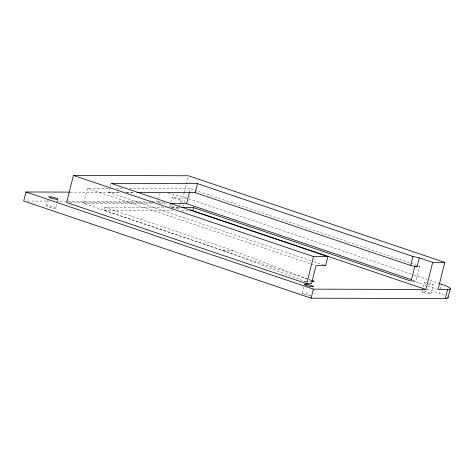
<?xml version="1.0" encoding="UTF-8"?>
<svg xmlns="http://www.w3.org/2000/svg" width="474" height="474" viewBox="0 0 474 474"><rect width="100%" height="100%" fill="white"/><g stroke="black" fill="none" stroke-linecap="round" stroke-linejoin="round"><path stroke-width="0.36" stroke-dasharray="2.37 1.78" d="M46.6 205.846L47.998 200.289M55.648 208.24A4.704 0.664 14.1 0 0 49.112 205.965A4.704 0.664 14.1 0 0 48.526 207.002A4.704 0.664 14.1 0 0 55.648 208.24L57.158 202.043M57.336 201.343L57.858 199.264M306.364 281.953L223.598 250.645L83.691 203.352L87.459 188.362L108.836 188.427M311.222 280.389L104.156 210.397L104.926 207.322L166.173 207.505M310.891 260.676L108.848 192.385L110.069 187.52M110.241 186.827L111.117 183.355M152 201.397L157.901 201.414L158.186 200.289M158.606 198.594L160.028 192.948M169.828 206.214L172.092 197.178M178.817 208.661L180.209 203.103M180.387 202.404L181.08 199.625M181.684 202.866L184.303 192.444M184.475 191.751L188.314 176.464M183.017 206.7L183.586 204.442M184.013 202.748L185.287 197.664A18.812 2.648 14.1 0 0 167.944 193.256M189.476 192.237L190.376 188.67L419.662 266.175L415.894 281.165L412.475 281.153M302.145 293.276L303.716 287.019M421.943 291.433L422.293 290.041M422.986 287.262L424.212 282.403M430.931 293.88L433.2 284.85M444.405 295.278A18.812 2.648 14.1 0 0 439.357 293.347L440.062 290.521M440.488 288.832L441.341 285.443M116.219 188.451L123.596 188.468M129.497 188.486L190.376 188.67M70.211 192.118L119.614 192.26M126.25 192.284L134.361 192.308M108.848 192.385L119.916 192.414M126.558 192.438L134.675 192.462M27.385 201.029L49.509 201.094M56.145 201.112L67.207 201.148M67.942 201.148L146.105 201.379M69.583 202.534L151.449 202.777M158.085 202.795L166.196 202.819M83.691 203.352L153.777 203.565M159.685 203.583L167.802 203.607M172.08 207.523L180.197 207.547M104.156 210.397L174.26 210.604M181.637 210.622L188.279 210.646M223.598 250.645L233.172 250.675L311.246 280.282M418.293 266.169L419.662 266.175M304.438 281.301L308.118 281.313M308.858 281.313L311.068 281.325M185.287 197.664L188.071 198.606M188.771 198.843L413.067 274.659M413.761 274.896L426.997 279.37M429.782 280.312L438.142 283.138M412.392 279.98L415.894 281.165M412.107 280.75L437.324 289.276M189.286 208.815L192.077 209.757M426.819 289.104L439.357 293.347M313.693 261.63L323.517 264.948M87.459 188.362L310.44 263.734M311.14 263.971L315.346 265.393M104.926 207.322L233.172 250.675M157.901 201.414A18.812 2.648 14.1 0 1 162.517 201.794M178.929 205.414A18.812 2.648 14.1 0 1 180.031 205.74M428.579 282.913A4.704 0.664 14.1 0 1 433.266 284.761A4.704 0.664 14.1 0 1 428.366 284.222M425.972 283.499A4.704 0.664 14.1 0 1 426.76 282.528M310.523 295.812A4.704 0.664 14.1 0 1 303.656 294.283A4.704 0.664 14.1 0 1 303.698 293.252A4.704 0.664 14.1 0 1 310.547 295.106M174.017 198.333A4.704 0.664 14.1 0 0 181.139 199.572A4.704 0.664 14.1 0 0 174.61 197.303A4.704 0.664 14.1 0 0 174.017 198.333M171.748 207.369A4.704 0.664 14.1 0 0 178.87 208.607A4.704 0.664 14.1 0 0 172.34 206.332A4.704 0.664 14.1 0 0 171.748 207.369M423.863 292.588A4.704 0.664 14.1 0 0 430.99 293.827A4.704 0.664 14.1 0 0 424.455 291.551A4.704 0.664 14.1 0 0 423.863 292.588"/><path stroke-width="0.71" d="M69.471 192.112L25.969 191.988L23.7 201.017L311.128 298.176L445.329 298.573A18.812 2.648 14.1 0 0 447.545 297.05M444.825 262.418L188.492 175.771L73.44 175.427L66.633 202.522L306.725 283.677L311.513 283.695L316.045 265.63L325.62 265.659L327.889 256.63L111.117 183.355L197.451 183.61L412.978 256.464L419.283 257.85L432.691 262.383L444.825 262.418L438.023 289.513L447.592 289.543L445.329 298.573M170.753 203.613L186.608 203.66L189.476 192.237M136.885 192.468L195.181 192.64L197.451 183.61M190.495 210.652L192.711 210.657L193.481 207.588L411.106 281.153L414.874 266.157L417.019 266.88L419.283 257.85M306.725 283.677L313.527 256.582L327.889 256.63M311.128 298.176L313.397 289.14L425.883 289.478L432.691 262.383M417.019 266.88L410.709 265.493L412.978 256.464M441.484 284.88L441.626 284.311L438.835 283.375M448.031 297.731L450.3 288.702M181.672 207.553L193.481 207.588M311.803 281.325L314.013 281.331L311.939 280.543M195.181 192.64L410.709 265.493M186.608 203.66L411.687 279.743M192.711 210.657L425.883 289.478M73.44 175.427L313.527 256.582M324.216 265.185L325.62 265.659M311.916 280.626L314.013 281.331M25.969 191.988L313.397 289.14M441.626 284.311A18.812 2.648 14.1 0 1 447.592 289.543M50.795 197.972A4.704 0.664 14.1 0 0 57.917 199.21A4.704 0.664 14.1 0 0 51.382 196.935A4.704 0.664 14.1 0 0 50.795 197.972M306.334 285.395A4.704 0.664 14.1 0 0 313.456 286.634A4.704 0.664 14.1 0 0 306.927 284.364A4.704 0.664 14.1 0 0 306.334 285.395"/></g></svg>
